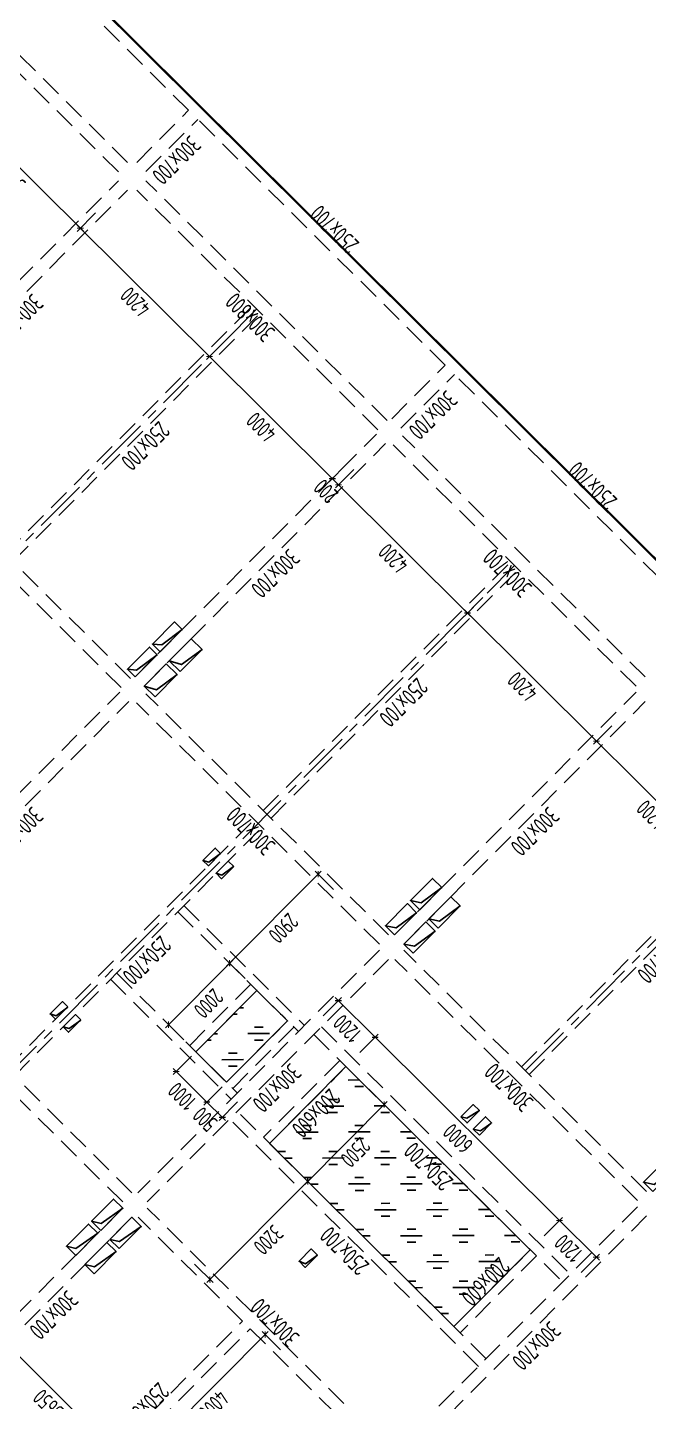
# Model space of a CAD drawing. Extents: x 517450926 to 520131079, y 3499134486 to 3500888201.
# Drawn here: x 518508403 to 518522735, y 3500326482 to 3500358214 of the extents above; entities that cross this region are included whole.
import ezdxf
from ezdxf.enums import TextEntityAlignment as Align

# ---------------------------------------------------------------- set-up
doc = ezdxf.new("R2010")
doc.units = 0
doc.header["$LTSCALE"] = 1000
doc.header["$MEASUREMENT"] = 0
doc.linetypes.add('CENTER', pattern=[2, 1.25, -0.25, 0.25, -0.25])
doc.linetypes.add('DASHED', pattern=[0.75, 0.5, -0.25])
doc.layers.get('0').update_dxf_attribs({"linetype": 'CONTINUOUS'})
doc.layers.get('Defpoints').update_dxf_attribs({"color": 2, "linetype": 'CONTINUOUS'})
for name, color, linetype in [('S_AXIS', 8, 'CENTER'), ('S_AXIS_DIMS', 3, 'CONTINUOUS'), ('S_BEAM', 4, 'DASHED'), ('S_BEAM_SECD_TEXT_HORZ', 9, 'CONTINUOUS'), ('S_BEAM_TEXT_HORZ', 7, 'CONTINUOUS'), ('S_BEAM_TEXT_VERT', 41, 'CONTINUOUS'), ('S_FLOR_ENHN', 91, 'DASHED'), ('S_HOLE', 201, 'CONTINUOUS'), ('S_PLAN_HACH', 254, 'CONTINUOUS')]:
    doc.layers.add(name, color=color, linetype=linetype)
doc.styles.add('TH-STYLE3', font='tssdeng.shx', dxfattribs={"width": 0.7, "bigfont": 'tssdchn.shx'})
doc.styles.add('样式 1', font='Tssdeng.shx', dxfattribs={"width": 0.7, "bigfont": 'Tssdchn.shx'})
doc.dimstyles.new('TSSD_100_100', dxfattribs={"dimtxt": 375, "dimasz": 100, "dimexe": 100, "dimexo": 0, "dimgap": 125, "dimtad": 1, "dimdec": 1, "dimdsep": 46, "dimtxsty": 'TH-STYLE3', "dimblk": 'ARCHTICK', "dimcen": -100, "dimdle": 100, "dimclrt": 7, "dimadec": 0, "dimazin": 0, "dimtfac": 1, "dimtdec": 1, "dimtix": 1, "dimtmove": 2, "dimatfit": 3, "dimldrblk": 'ARCHTICK', "dimfxl": 0, "dimtolj": 1, "dimtzin": 0, "dimarcsym": 0})

# ---------------------------------------------------------------- blocks, each defined once
blk = doc.blocks.new('_ArchTick')
at = {"color": 0, "const_width": 0.25}
blk.add_lwpolyline([(-0.53, -0.53), (0.53, 0.53)], dxfattribs=at)
blk = doc.blocks.new('*D224')
at = {"layer": 'Defpoints', "color": 0, "transparency": 16777216}
for p in [(518522554, 3500342754), (518521535, 3500341730), (518525602, 3500339863)]:
    blk.add_point(p, dxfattribs=at)
at = {"layer": 'S_AXIS_DIMS', "color": 0, "lineweight": -2, "transparency": 16777216}
for p, q in [((518521888, 3500342085), (518521465, 3500341659)), ((518524584, 3500338698), (518521465, 3500341801)), ((518524866, 3500339123), (518524443, 3500338698))]:
    blk.add_line(p, q, dxfattribs=at)
at = {"layer": 'S_AXIS_DIMS', "color": 0, "lineweight": -2, "transparency": 16777216, "xscale": 100, "yscale": 100, "zscale": 100}
for p, rotation in [((518521535, 3500341730), 135.1572922653654), ((518524513, 3500338769), 315.1572922653654)]:
    blk.add_blockref('_ArchTick', p, dxfattribs=dict(at, rotation=rotation))
at = {"layer": 'S_AXIS_DIMS', "color": 7, "transparency": 16777216, "insert": (518522804, 3500340028), "char_height": 375, "attachment_point": 5, "rotation": 135.1573, "style": 'TH-STYLE3'}
blk.add_mtext('\\A1;4200', dxfattribs=at)
blk = doc.blocks.new('*D225')
at = {"layer": 'Defpoints', "color": 0, "transparency": 16777216}
for p in [(518519646, 3500345787), (518518557, 3500344692), (518522554, 3500342754)]:
    blk.add_point(p, dxfattribs=at)
at = {"layer": 'S_AXIS_DIMS', "color": 0, "lineweight": -2, "transparency": 16777216}
for p, q in [((518518910, 3500345047), (518518487, 3500344621)), ((518521606, 3500341660), (518518487, 3500344763)), ((518521888, 3500342085), (518521465, 3500341659))]:
    blk.add_line(p, q, dxfattribs=at)
at = {"layer": 'S_AXIS_DIMS', "color": 0, "lineweight": -2, "transparency": 16777216, "xscale": 100, "yscale": 100, "zscale": 100}
for p, rotation in [((518518557, 3500344692), 135.1572922653654), ((518521535, 3500341730), 315.1572922653654)]:
    blk.add_blockref('_ArchTick', p, dxfattribs=dict(at, rotation=rotation))
at = {"layer": 'S_AXIS_DIMS', "color": 7, "transparency": 16777216, "insert": (518519826, 3500342990), "char_height": 375, "attachment_point": 5, "rotation": 135.1573, "style": 'TH-STYLE3'}
blk.add_mtext('\\A1;4200', dxfattribs=at)
blk = doc.blocks.new('*D226')
at = {"layer": 'Defpoints', "color": 0, "transparency": 16777216}
for p in [(518516598, 3500348678), (518515579, 3500347654), (518519646, 3500345787)]:
    blk.add_point(p, dxfattribs=at)
at = {"layer": 'S_AXIS_DIMS', "color": 0, "lineweight": -2, "transparency": 16777216}
for p, q in [((518515932, 3500348008), (518515509, 3500347583)), ((518518628, 3500344622), (518515509, 3500347724)), ((518518910, 3500345047), (518518487, 3500344621))]:
    blk.add_line(p, q, dxfattribs=at)
at = {"layer": 'S_AXIS_DIMS', "color": 0, "lineweight": -2, "transparency": 16777216, "xscale": 100, "yscale": 100, "zscale": 100}
for p, rotation in [((518515579, 3500347654), 135.1572922653654), ((518518557, 3500344692), 315.1572922653654)]:
    blk.add_blockref('_ArchTick', p, dxfattribs=dict(at, rotation=rotation))
at = {"layer": 'S_AXIS_DIMS', "color": 7, "transparency": 16777216, "insert": (518516848, 3500345951), "char_height": 375, "attachment_point": 5, "rotation": 135.1573, "style": 'TH-STYLE3'}
blk.add_mtext('\\A1;4200', dxfattribs=at)
blk = doc.blocks.new('*D227')
at = {"layer": 'Defpoints', "color": 0, "transparency": 16777216}
for p in [(518516456, 3500348819), (518516598, 3500348678), (518515438, 3500347795)]:
    blk.add_point(p, dxfattribs=at)
at = {"layer": 'S_AXIS_DIMS', "color": 0, "lineweight": -2, "transparency": 16777216}
for p, q in [((518515790, 3500348149), (518515367, 3500347724)), ((518515438, 3500347795), (518515367, 3500347865)), ((518515579, 3500347654), (518515438, 3500347795)), ((518515932, 3500348008), (518515509, 3500347583)), ((518515579, 3500347654), (518515650, 3500347583))]:
    blk.add_line(p, q, dxfattribs=at)
at = {"layer": 'S_AXIS_DIMS', "color": 0, "lineweight": -2, "transparency": 16777216, "xscale": 100, "yscale": 100, "zscale": 100}
for p, rotation in [((518515438, 3500347795), 315.1572922653654), ((518515579, 3500347654), 135.1572922653654)]:
    blk.add_blockref('_ArchTick', p, dxfattribs=dict(at, rotation=rotation))
at = {"layer": 'S_AXIS_DIMS', "color": 7, "transparency": 16777216, "insert": (518515288, 3500347503), "char_height": 375, "attachment_point": 5, "rotation": 135.1573, "style": 'TH-STYLE3'}
blk.add_mtext('\\A1;200', dxfattribs=at)
blk = doc.blocks.new('*D228')
at = {"layer": 'Defpoints', "color": 0, "transparency": 16777216}
for p in [(518513690, 3500351710), (518512602, 3500350615), (518516456, 3500348819)]:
    blk.add_point(p, dxfattribs=at)
at = {"layer": 'S_AXIS_DIMS', "color": 0, "lineweight": -2, "transparency": 16777216}
for p, q in [((518512954, 3500350970), (518512531, 3500350544)), ((518515509, 3500347724), (518512531, 3500350686)), ((518515790, 3500348149), (518515367, 3500347724))]:
    blk.add_line(p, q, dxfattribs=at)
at = {"layer": 'S_AXIS_DIMS', "color": 0, "lineweight": -2, "transparency": 16777216, "xscale": 100, "yscale": 100, "zscale": 100}
for p, rotation in [((518512602, 3500350615), 135.1572922653654), ((518515438, 3500347795), 315.1572922653654)]:
    blk.add_blockref('_ArchTick', p, dxfattribs=dict(at, rotation=rotation))
at = {"layer": 'S_AXIS_DIMS', "color": 7, "transparency": 16777216, "insert": (518513799, 3500348983), "char_height": 375, "attachment_point": 5, "rotation": 135.1573, "style": 'TH-STYLE3'}
blk.add_mtext('\\A1;4000', dxfattribs=at)
blk = doc.blocks.new('*D229')
at = {"layer": 'Defpoints', "color": 0, "transparency": 16777216}
for p in [(518510606, 3500354565), (518509624, 3500353577), (518513690, 3500351710)]:
    blk.add_point(p, dxfattribs=at)
at = {"layer": 'S_AXIS_DIMS', "color": 0, "lineweight": -2, "transparency": 16777216}
for p, q in [((518509976, 3500353932), (518509553, 3500353506)), ((518512672, 3500350545), (518509553, 3500353648)), ((518512954, 3500350970), (518512531, 3500350544))]:
    blk.add_line(p, q, dxfattribs=at)
at = {"layer": 'S_AXIS_DIMS', "color": 0, "lineweight": -2, "transparency": 16777216, "xscale": 100, "yscale": 100, "zscale": 100}
for p, rotation in [((518509624, 3500353577), 135.1572922653654), ((518512602, 3500350615), 315.1572922653654)]:
    blk.add_blockref('_ArchTick', p, dxfattribs=dict(at, rotation=rotation))
at = {"layer": 'S_AXIS_DIMS', "color": 7, "transparency": 16777216, "insert": (518510892, 3500351875), "char_height": 375, "attachment_point": 5, "rotation": 135.1573, "style": 'TH-STYLE3'}
blk.add_mtext('\\A1;4200', dxfattribs=at)
blk = doc.blocks.new('*D230')
at = {"layer": 'Defpoints', "color": 0, "transparency": 16777216}
for p in [(518507912, 3500357457), (518506823, 3500356362), (518510606, 3500354565)]:
    blk.add_point(p, dxfattribs=at)
at = {"layer": 'S_AXIS_DIMS', "color": 0, "lineweight": -2, "transparency": 16777216}
for p, q in [((518507175, 3500356717), (518506752, 3500356292)), ((518509694, 3500353507), (518506752, 3500356433)), ((518509976, 3500353932), (518509553, 3500353506))]:
    blk.add_line(p, q, dxfattribs=at)
at = {"layer": 'S_AXIS_DIMS', "color": 0, "lineweight": -2, "transparency": 16777216, "xscale": 100, "yscale": 100, "zscale": 100}
for p, rotation in [((518506823, 3500356362), 135.1572922653654), ((518509624, 3500353577), 315.1572922653654)]:
    blk.add_blockref('_ArchTick', p, dxfattribs=dict(at, rotation=rotation))
at = {"layer": 'S_AXIS_DIMS', "color": 7, "transparency": 16777216, "insert": (518508003, 3500354748), "char_height": 375, "attachment_point": 5, "rotation": 135.1573, "style": 'TH-STYLE3'}
blk.add_mtext('\\A1;3950', dxfattribs=at)
blk = doc.blocks.new('*D241')
at = {"layer": 'Defpoints', "color": 0, "transparency": 16777216}
for p in [(518514287, 3500332147), (518512031, 3500329878), (518512614, 3500329299)]:
    blk.add_point(p, dxfattribs=at)
at = {"layer": 'S_AXIS_DIMS', "color": 0, "lineweight": -2, "transparency": 16777216}
for p, q in [((518514516, 3500331920), (518514941, 3500331497)), ((518514941, 3500331638), (518512543, 3500329228)), ((518512259, 3500329651), (518512685, 3500329228))]:
    blk.add_line(p, q, dxfattribs=at)
at = {"layer": 'S_AXIS_DIMS', "color": 0, "lineweight": -2, "transparency": 16777216, "xscale": 100, "yscale": 100, "zscale": 100}
for p, rotation in [((518514870, 3500331567), 45.15729226536535), ((518512614, 3500329299), 225.1572922653654)]:
    blk.add_blockref('_ArchTick', p, dxfattribs=dict(at, rotation=rotation))
at = {"layer": 'S_AXIS_DIMS', "color": 7, "transparency": 16777216, "insert": (518513963, 3500330213), "char_height": 375, "attachment_point": 5, "rotation": 225.1573, "style": 'TH-STYLE3'}
blk.add_mtext('\\A1;3200', dxfattribs=at)
blk = doc.blocks.new('*D278')
at = {"layer": 'Defpoints', "color": 0, "transparency": 16777216}
for p in [(518518784, 3500350876), (518493334, 3500336844), (518500733, 3500333657), (518500307, 3500332652), (518497398, 3500329372)]:
    blk.add_point(p, dxfattribs=at)
at = {"layer": 'S_AXIS_DIMS', "color": 0, "lineweight": -2, "transparency": 16777216}
blk.add_arc((518500528, 3500332519), 1156, 45.1573, 148.9904, dxfattribs=at)
at = {"layer": 'S_AXIS_DIMS', "color": 0, "lineweight": -2, "transparency": 16777216, "xscale": 100, "yscale": 100, "zscale": 100}
for p, rotation in [((518499537, 3500333115), 238.9904039051515), ((518501343, 3500333339), 315.1572922622614)]:
    blk.add_blockref('_ArchTick', p, dxfattribs=dict(at, rotation=rotation))
at = {"layer": 'S_AXIS_DIMS', "color": 7, "transparency": 16777216, "insert": (518500424, 3500333357), "char_height": 375, "attachment_point": 5, "rotation": 187.0738, "style": 'TH-STYLE3'}
blk.add_mtext('\\A1;104°', dxfattribs=at)
blk = doc.blocks.new('*D305')
at = {"layer": 'Defpoints', "color": 0, "transparency": 16777216}
for p in [(518520682, 3500330662), (518520008, 3500329984), (518520859, 3500329138)]:
    blk.add_point(p, dxfattribs=at)
at = {"layer": 'S_AXIS_DIMS', "color": 0, "lineweight": -2, "transparency": 16777216}
for p, q in [((518520330, 3500330308), (518520753, 3500330733)), ((518521604, 3500329745), (518520611, 3500330733)), ((518521181, 3500329461), (518521604, 3500329887))]:
    blk.add_line(p, q, dxfattribs=at)
at = {"layer": 'S_AXIS_DIMS', "color": 0, "lineweight": -2, "transparency": 16777216, "xscale": 100, "yscale": 100, "zscale": 100}
for p, rotation in [((518520682, 3500330662), 135.1572922659514), ((518521533, 3500329816), 315.1572922659514)]:
    blk.add_blockref('_ArchTick', p, dxfattribs=dict(at, rotation=rotation))
at = {"layer": 'S_AXIS_DIMS', "color": 7, "transparency": 16777216, "insert": (518520887, 3500330017), "char_height": 375, "attachment_point": 5, "rotation": 135.1573, "style": 'TH-STYLE3'}
blk.add_mtext('\\A1;1200', dxfattribs=at)
blk = doc.blocks.new('*D306')
at = {"layer": 'Defpoints', "color": 0, "transparency": 16777216}
for p in [(518516428, 3500334893), (518515754, 3500334215), (518520008, 3500329984)]:
    blk.add_point(p, dxfattribs=at)
at = {"layer": 'S_AXIS_DIMS', "color": 0, "lineweight": -2, "transparency": 16777216}
for p, q in [((518516076, 3500334539), (518516499, 3500334964)), ((518520753, 3500330592), (518516357, 3500334964)), ((518520330, 3500330308), (518520753, 3500330733))]:
    blk.add_line(p, q, dxfattribs=at)
at = {"layer": 'S_AXIS_DIMS', "color": 0, "lineweight": -2, "transparency": 16777216, "xscale": 100, "yscale": 100, "zscale": 100}
for p, rotation in [((518516428, 3500334893), 135.1572922659514), ((518520682, 3500330662), 315.1572922659514)]:
    blk.add_blockref('_ArchTick', p, dxfattribs=dict(at, rotation=rotation))
at = {"layer": 'S_AXIS_DIMS', "color": 7, "transparency": 16777216, "insert": (518518335, 3500332556), "char_height": 375, "attachment_point": 5, "rotation": 135.1573, "style": 'TH-STYLE3'}
blk.add_mtext('\\A1;6000', dxfattribs=at)
blk = doc.blocks.new('*D307')
at = {"layer": 'Defpoints', "color": 0, "transparency": 16777216}
for p in [(518515577, 3500335739), (518514903, 3500335061), (518515754, 3500334215)]:
    blk.add_point(p, dxfattribs=at)
at = {"layer": 'S_AXIS_DIMS', "color": 0, "lineweight": -2, "transparency": 16777216}
for p, q in [((518515225, 3500335385), (518515648, 3500335810)), ((518516499, 3500334823), (518515506, 3500335810)), ((518516076, 3500334539), (518516499, 3500334964))]:
    blk.add_line(p, q, dxfattribs=at)
at = {"layer": 'S_AXIS_DIMS', "color": 0, "lineweight": -2, "transparency": 16777216, "xscale": 100, "yscale": 100, "zscale": 100}
for p, rotation in [((518515577, 3500335739), 135.1572922659514), ((518516428, 3500334893), 315.1572922659514)]:
    blk.add_blockref('_ArchTick', p, dxfattribs=dict(at, rotation=rotation))
at = {"layer": 'S_AXIS_DIMS', "color": 7, "transparency": 16777216, "insert": (518515782, 3500335095), "char_height": 375, "attachment_point": 5, "rotation": 135.1573, "style": 'TH-STYLE3'}
blk.add_mtext('\\A1;1200', dxfattribs=at)
blk = doc.blocks.new('*D308')
at = {"layer": 'Defpoints', "color": 0, "transparency": 16777216}
for p in [(518516050, 3500333920), (518514287, 3500332147), (518514870, 3500331567)]:
    blk.add_point(p, dxfattribs=at)
at = {"layer": 'S_AXIS_DIMS', "color": 0, "lineweight": -2, "transparency": 16777216}
for p, q in [((518516279, 3500333693), (518516704, 3500333270)), ((518516704, 3500333411), (518514800, 3500331497)), ((518514516, 3500331920), (518514941, 3500331497))]:
    blk.add_line(p, q, dxfattribs=at)
at = {"layer": 'S_AXIS_DIMS', "color": 0, "lineweight": -2, "transparency": 16777216, "xscale": 100, "yscale": 100, "zscale": 100}
for p, rotation in [((518516633, 3500333340), 45.15729226536535), ((518514870, 3500331567), 225.1572922653654)]:
    blk.add_blockref('_ArchTick', p, dxfattribs=dict(at, rotation=rotation))
at = {"layer": 'S_AXIS_DIMS', "color": 7, "transparency": 16777216, "insert": (518515973, 3500332233), "char_height": 375, "attachment_point": 5, "rotation": 225.1573, "style": 'TH-STYLE3'}
blk.add_mtext('\\A1;2500', dxfattribs=at)
blk = doc.blocks.new('*D314')
at = {"layer": 'Defpoints', "color": 0, "transparency": 16777216}
for p in [(518507806, 3500327926), (518507357, 3500327474), (518509945, 3500324900)]:
    blk.add_point(p, dxfattribs=at)
at = {"layer": 'S_AXIS_DIMS', "color": 0, "lineweight": -2, "transparency": 16777216}
for p, q in [((518507454, 3500327571), (518507877, 3500327996)), ((518510465, 3500325281), (518507735, 3500327996)), ((518510042, 3500324997), (518510465, 3500325423))]:
    blk.add_line(p, q, dxfattribs=at)
at = {"layer": 'S_AXIS_DIMS', "color": 0, "lineweight": -2, "transparency": 16777216, "xscale": 100, "yscale": 100, "zscale": 100}
for p, rotation in [((518507806, 3500327926), 135.1572922659514), ((518510394, 3500325352), 315.1572922659514)]:
    blk.add_blockref('_ArchTick', p, dxfattribs=dict(at, rotation=rotation))
at = {"layer": 'S_AXIS_DIMS', "color": 7, "transparency": 16777216, "insert": (518508880, 3500326417), "char_height": 375, "attachment_point": 5, "rotation": 135.1573, "style": 'TH-STYLE3'}
blk.add_mtext('\\A1;3650', dxfattribs=at)
blk = doc.blocks.new('*D315')
at = {"layer": 'Defpoints', "color": 0, "transparency": 16777216}
for p in [(518514368, 3500327554), (518511070, 3500325192), (518511547, 3500324718)]:
    blk.add_point(p, dxfattribs=at)
at = {"layer": 'S_AXIS_DIMS', "color": 0, "lineweight": -2, "transparency": 16777216}
for p, q in [((518513961, 3500328100), (518510999, 3500325122)), ((518514245, 3500327676), (518513820, 3500328099)), ((518511424, 3500324840), (518510999, 3500325263))]:
    blk.add_line(p, q, dxfattribs=at)
at = {"layer": 'S_AXIS_DIMS', "color": 0, "lineweight": -2, "transparency": 16777216, "xscale": 100, "yscale": 100, "zscale": 100}
for p, rotation in [((518513891, 3500328029), 45.15729226595135), ((518511070, 3500325192), 225.1572922659514)]:
    blk.add_blockref('_ArchTick', p, dxfattribs=dict(at, rotation=rotation))
at = {"layer": 'S_AXIS_DIMS', "color": 7, "transparency": 16777216, "insert": (518512702, 3500326390), "char_height": 375, "attachment_point": 5, "rotation": 225.1573, "style": 'TH-STYLE3'}
blk.add_mtext('\\A1;4000', dxfattribs=at)
blk = doc.blocks.new('*D317')
at = {"layer": 'Defpoints', "color": 0, "transparency": 16777216}
for p in [(518512915, 3500333771), (518512543, 3500333398), (518513269, 3500333418)]:
    blk.add_point(p, dxfattribs=at)
at = {"layer": 'S_AXIS_DIMS', "color": 0, "lineweight": -2, "transparency": 16777216}
for p, q in [((518512896, 3500333752), (518512473, 3500333327)), ((518512543, 3500333398), (518512473, 3500333468)), ((518512898, 3500333045), (518512543, 3500333398)), ((518513251, 3500333400), (518512827, 3500332974)), ((518512898, 3500333045), (518512969, 3500332975))]:
    blk.add_line(p, q, dxfattribs=at)
at = {"layer": 'S_AXIS_DIMS', "color": 0, "lineweight": -2, "transparency": 16777216, "xscale": 100, "yscale": 100, "zscale": 100}
for p, rotation in [((518512543, 3500333398), 315.1572922659514), ((518512898, 3500333045), 135.1572922659513)]:
    blk.add_blockref('_ArchTick', p, dxfattribs=dict(at, rotation=rotation))
at = {"layer": 'S_AXIS_DIMS', "color": 7, "transparency": 16777216, "insert": (518512500, 3500333000), "char_height": 375, "attachment_point": 5, "rotation": 135.1573, "style": 'TH-STYLE3'}
blk.add_mtext('\\A1;500', dxfattribs=at)
blk = doc.blocks.new('*D318')
at = {"layer": 'Defpoints', "color": 0, "transparency": 16777216}
for p in [(518512206, 3500334476), (518511834, 3500334103), (518512915, 3500333771)]:
    blk.add_point(p, dxfattribs=at)
at = {"layer": 'S_AXIS_DIMS', "color": 0, "lineweight": -2, "transparency": 16777216}
for p, q in [((518512187, 3500334458), (518511764, 3500334032)), ((518512614, 3500333327), (518511763, 3500334174)), ((518512896, 3500333752), (518512473, 3500333327))]:
    blk.add_line(p, q, dxfattribs=at)
at = {"layer": 'S_AXIS_DIMS', "color": 0, "lineweight": -2, "transparency": 16777216, "xscale": 100, "yscale": 100, "zscale": 100}
for p, rotation in [((518511834, 3500334103), 135.1572922659514), ((518512543, 3500333398), 315.1572922659514)]:
    blk.add_blockref('_ArchTick', p, dxfattribs=dict(at, rotation=rotation))
at = {"layer": 'S_AXIS_DIMS', "color": 7, "transparency": 16777216, "insert": (518511969, 3500333529), "char_height": 375, "attachment_point": 5, "rotation": 135.1573, "style": 'TH-STYLE3'}
blk.add_mtext('\\A1;1000', dxfattribs=at)
blk = doc.blocks.new('*D319')
at = {"layer": 'Defpoints', "color": 0, "transparency": 16777216}
for p in [(518515712, 3500338064), (518513068, 3500336604), (518513667, 3500336008)]:
    blk.add_point(p, dxfattribs=at)
at = {"layer": 'S_AXIS_DIMS', "color": 0, "lineweight": -2, "transparency": 16777216}
for p, q in [((518515183, 3500338731), (518512997, 3500336533)), ((518515468, 3500338307), (518515042, 3500338730)), ((518513423, 3500336251), (518512997, 3500336674))]:
    blk.add_line(p, q, dxfattribs=at)
at = {"layer": 'S_AXIS_DIMS', "color": 0, "lineweight": -2, "transparency": 16777216, "xscale": 100, "yscale": 100, "zscale": 100}
for p, rotation in [((518515113, 3500338660), 45.15729226595135), ((518513068, 3500336604), 225.1572922659514)]:
    blk.add_blockref('_ArchTick', p, dxfattribs=dict(at, rotation=rotation))
at = {"layer": 'S_AXIS_DIMS', "color": 7, "transparency": 16777216, "insert": (518514312, 3500337411), "char_height": 375, "attachment_point": 5, "rotation": 225.1573, "style": 'TH-STYLE3'}
blk.add_mtext('\\A1;2900', dxfattribs=at)
blk = doc.blocks.new('*D320')
at = {"layer": 'Defpoints', "color": 0, "transparency": 16777216}
for p in [(518513667, 3500336008), (518511658, 3500335185), (518512257, 3500334590)]:
    blk.add_point(p, dxfattribs=at)
at = {"layer": 'S_AXIS_DIMS', "color": 0, "lineweight": -2, "transparency": 16777216}
for p, q in [((518513139, 3500336674), (518511587, 3500335115)), ((518513423, 3500336251), (518512997, 3500336674)), ((518512012, 3500334833), (518511587, 3500335256))]:
    blk.add_line(p, q, dxfattribs=at)
at = {"layer": 'S_AXIS_DIMS', "color": 0, "lineweight": -2, "transparency": 16777216, "xscale": 100, "yscale": 100, "zscale": 100}
for p, rotation in [((518513068, 3500336604), 45.15729226595136), ((518511658, 3500335185), 225.1572922659514)]:
    blk.add_blockref('_ArchTick', p, dxfattribs=dict(at, rotation=rotation))
at = {"layer": 'S_AXIS_DIMS', "color": 7, "transparency": 16777216, "insert": (518512584, 3500335674), "char_height": 375, "attachment_point": 5, "rotation": 225.1573, "style": 'TH-STYLE3'}
blk.add_mtext('\\A1;2000', dxfattribs=at)

msp = doc.modelspace()

# ---------------------------------------------------------------- hatches: boundary and pattern name
at = {"layer": 'S_PLAN_HACH', "transparency": 33554559}
h = msp.add_hatch(dxfattribs=at)
h.set_pattern_fill('GOST_GLASS', color=256, scale=100)
h.set_pattern_definition([(180.1573, (518588767.5, 3500197183), (-601.645, 598.3506), [500, -700]), (180.1573, (518588617.1, 3500197332.6), (-601.645, 598.3506), [200, -1000]), (180.1573, (518588617.94, 3500197032.6), (-601.645, 598.3506), [200, -1000])])
h.paths.add_polyline_path([(518512996.7799, 3500333853.7061), (518512287.7346, 3500334558.869), (518513698.0604, 3500335976.9596), (518514407.1057, 3500335271.7967)])
h = msp.add_hatch(dxfattribs=at)
h.set_pattern_fill('GOST_GLASS', color=256, scale=100)
h.set_pattern_definition([(180.1573, (518630193.4, 3500156019.2), (-601.6449, 598.3506), [500, -700]), (180.1573, (518630043, 3500156168.8), (-601.6449, 598.3506), [200, -1000]), (180.1573, (518630043.8, 3500155868.8), (-601.6449, 598.3506), [200, -1000])])
h.paths.add_polyline_path([(518518244.8927, 3500328211.2253), (518513990.6209, 3500332442.2028), (518515753.5282, 3500334214.8161), (518520007.8, 3500329983.8386)])

# ---------------------------------------------------------------- linework, layer by layer
at = {"layer": 'S_AXIS'}
for p, q in [((518496025.9058, 3500333948.5256), (518513690.2369, 3500351710.1106)), ((518503497.9866, 3500329549.6044), (518519646.2175, 3500345786.742)), ((518519890.3784, 3500334120.1065), (518525602.1981, 3500339863.3735))]:
    msp.add_line(p, q, dxfattribs=at)
at = {"layer": 'S_BEAM', "linetype": 'Continuous'}
msp.add_line((518536405.8214, 3500332503.7387), (518500492.6763, 3500368220.2407), dxfattribs=at)
at = {"layer": 'S_BEAM'}
for p, q in [((518512121.99, 3500356302.0167), (518506768.7161, 3500361625.9786)), ((518510711.0818, 3500355096.0573), (518505605.9738, 3500360173.2122)), ((518510499.533, 3500354883.3437), (518505394.4249, 3500359960.4986)), ((518510923.2131, 3500355096.6397), (518512121.99, 3500356302.0167)), ((518511135.9267, 3500354885.0908), (518512334.7036, 3500356090.4678)), ((518518042.5184, 3500350413.9063), (518512334.7036, 3500356090.4678)), ((518504999.8445, 3500349140.659), (518510500.1153, 3500354671.2125)), ((518505212.5581, 3500348929.1102), (518510712.8289, 3500354459.6636)), ((518516490.9658, 3500348924.717), (518510924.9601, 3500354460.246)), ((518516702.5147, 3500349137.4306), (518511136.509, 3500354672.9596)), ((518507889.7865, 3500346054.9889), (518513601.6062, 3500351798.2559)), ((518508067.0479, 3500345878.6982), (518513778.8675, 3500351621.9652)), ((518516808.4833, 3500349173.077), (518518042.5184, 3500350413.9063)), ((518517021.1969, 3500348961.5281), (518518255.232, 3500350202.3574)), ((518524033.9513, 3500344455.2796), (518518255.232, 3500350202.3574)), ((518510779.1462, 3500343181.45), (518505177.6882, 3500348752.2371)), ((518510885.1147, 3500343217.0964), (518516455.9018, 3500348818.5543)), ((518522658.4953, 3500343214.0621), (518517057.0374, 3500348784.8492)), ((518510567.5973, 3500342968.7364), (518504966.1393, 3500348539.5235)), ((518511097.8283, 3500343005.5475), (518516668.6154, 3500348607.0055)), ((518522446.9465, 3500343001.3485), (518516845.4885, 3500348572.1356)), ((518513845.7671, 3500340131.6204), (518519557.5868, 3500345874.8874)), ((518514023.0285, 3500339955.3296), (518519734.8481, 3500345698.5967)), ((518504961.7462, 3500337261.1158), (518510532.5333, 3500342862.5737)), ((518516735.1268, 3500337258.0815), (518511133.6688, 3500342828.8686)), ((518516876.5476, 3500337258.4697), (518522447.3347, 3500342859.9277)), ((518505174.4598, 3500337049.5669), (518510745.2468, 3500342651.0249)), ((518516523.5779, 3500337045.3679), (518510922.1199, 3500342616.155)), ((518517089.2612, 3500337046.9208), (518522660.0483, 3500342648.3788)), ((518507922.3986, 3500334175.6398), (518513634.2183, 3500339918.9068)), ((518519801.7478, 3500334208.2518), (518525513.5674, 3500339951.5189)), ((518508099.6599, 3500333999.349), (518513811.4796, 3500339742.6161)), ((518519979.0091, 3500334031.9611), (518525690.8288, 3500339775.2281)), ((518512013.3141, 3500337934.5505), (518514796.317, 3500335166.786)), ((518511872.2815, 3500337792.7414), (518514655.2844, 3500335024.9769)), ((518510600.2094, 3500331089.3873), (518504998.7514, 3500336660.1743)), ((518510811.7582, 3500331302.1009), (518505210.3003, 3500336872.8879)), ((518516523.9662, 3500336903.947), (518510953.1791, 3500331302.4891)), ((518516736.6797, 3500336692.3982), (518511165.8927, 3500331090.9402)), ((518522479.5585, 3500331121.9993), (518516878.1006, 3500336692.7864)), ((518522691.1074, 3500331334.7129), (518517089.6494, 3500336905.5)), ((518510461.9557, 3500336374.6508), (518513244.9585, 3500333606.8863)), ((518510320.9231, 3500336232.8417), (518513103.926, 3500333465.0773)), ((518512145.9255, 3500334699.9016), (518513556.2514, 3500336117.9922)), ((518512287.7346, 3500334558.869), (518513698.0604, 3500335976.9597)), ((518512996.7799, 3500333853.7061), (518514407.1057, 3500335271.7967)), ((518513138.5889, 3500333712.6735), (518514548.9148, 3500335130.7641)), ((518515185.3213, 3500335132.4985), (518520928.5883, 3500329420.6788)), ((518515009.0306, 3500334955.2372), (518520752.2976, 3500329243.4175)), ((518515611.7191, 3500334355.8487), (518513848.8118, 3500332583.2354)), ((518515753.5282, 3500334214.8161), (518513990.6209, 3500332442.2028)), ((518518989.3903, 3500327470.8042), (518513246.1233, 3500333182.6239)), ((518518813.0996, 3500327293.5429), (518513069.8326, 3500333005.3626)), ((518510600.5976, 3500330947.9664), (518506510.6527, 3500326835.5036)), ((518516767.7389, 3500325378.7323), (518511166.2809, 3500330949.5194)), ((518522479.9468, 3500330980.5785), (518516909.1597, 3500325379.1205)), ((518510813.3112, 3500330736.4176), (518506723.3662, 3500326623.9547)), ((518516556.19, 3500325166.0187), (518510954.732, 3500330736.8058)), ((518522692.6604, 3500330769.0296), (518517121.8733, 3500325167.5717)), ((518520007.8, 3500329983.8386), (518518244.8927, 3500328211.2253)), ((518520149.6091, 3500329842.806), (518518386.7018, 3500328070.1927)), ((518509063.9923, 3500324014.0754), (518513365.4861, 3500328339.2519)), ((518509241.2536, 3500323837.7847), (518513542.7474, 3500328162.9611))]:
    msp.add_line(p, q, dxfattribs=at)
at = {"layer": 'S_FLOR_ENHN', "linetype": 'ByBlock', "const_width": 50}
msp.add_lwpolyline([(518517330.3899, 3500313606.9026), (518518035.5529, 3500314315.9478), (518518319.169, 3500314033.8847), (518536547.6304, 3500332362.7061), (518500492.6763, 3500368220.2407), (518492728.8326, 3500360413.6518), (518484347.5963, 3500344857.7165), (518498722.219, 3500330561.8023), (518500132.5449, 3500331979.8929), (518511193.6517, 3500320979.3513), (518510559.0051, 3500320341.2105)], close=True, dxfattribs=at)
at = {"layer": 'S_HOLE'}
for points in [[(518511463.2532, 3500343798.4179), (518511285.9437, 3500343974.7565), (518511793.8166, 3500344485.4256), (518511971.1261, 3500344309.087)], [(518511924.1895, 3500343340.1964), (518511676.0622, 3500343586.965), (518512183.9352, 3500344097.6341), (518512432.0624, 3500343850.8655)], [(518510885.1147, 3500343217.0964), (518510707.8272, 3500343393.4132), (518511215.7001, 3500343904.0823), (518511392.9876, 3500343727.7655)], [(518511345.9556, 3500342758.7789), (518511097.8283, 3500343005.5475), (518511605.7012, 3500343516.2166), (518511853.8285, 3500343269.448)], [(518512859.9975, 3500339139.4634), (518512735.4365, 3500339263.3424), (518512453.3536, 3500338979.7065), (518512577.9146, 3500338855.8275)], [(518513161.3593, 3500338839.7872), (518513036.7983, 3500338963.6662), (518512754.7154, 3500338680.0302), (518512879.2764, 3500338556.1512)], [(518517454.507, 3500337839.6545), (518517241.7887, 3500338051.208), (518517749.6616, 3500338561.8772), (518517962.3799, 3500338350.3236)], [(518516876.3905, 3500337258.3112), (518516663.6722, 3500337469.8648), (518517171.5451, 3500337980.5339), (518517384.2634, 3500337768.9803)], [(518517880.0345, 3500337416.6479), (518517667.3162, 3500337628.2015), (518518175.1891, 3500338138.8706), (518518387.9074, 3500337927.3171)], [(518517301.8006, 3500336835.2305), (518517089.0823, 3500337046.784), (518517596.9552, 3500337557.4531), (518517809.6735, 3500337345.8996)], [(518509332.7247, 3500335593.7302), (518509208.1637, 3500335717.6092), (518508926.0808, 3500335433.9732), (518509050.6418, 3500335310.0943)], [(518509634.0864, 3500335294.0539), (518509509.5254, 3500335417.9329), (518509227.4425, 3500335134.297), (518509352.0035, 3500335010.418)], [(518518407.4444, 3500333056.3668), (518518549.2534, 3500332915.3342), (518518831.3186, 3500333198.9523), (518518689.5096, 3500333339.9849)], [(518518832.8716, 3500332633.269), (518518691.0625, 3500332774.3016), (518518973.1277, 3500333057.9198), (518519114.9368, 3500332916.8871)], [(518522832.3947, 3500331334.9233), (518522619.6764, 3500331546.4769), (518523127.5493, 3500332057.146), (518523340.2676, 3500331845.5924)], [(518510096.0999, 3500330434.9842), (518509883.3898, 3500330646.5296), (518510390.7409, 3500331156.6741), (518510603.4511, 3500330945.1286)], [(518510519.1552, 3500330015.2157), (518510306.445, 3500330226.7612), (518510813.7962, 3500330736.9056), (518511026.5063, 3500330525.3601)], [(518509515.5145, 3500329856.9092), (518509302.8043, 3500330068.4547), (518509810.1554, 3500330578.5991), (518510022.8656, 3500330367.0536)], [(518509941.0167, 3500329433.8938), (518509728.3066, 3500329645.4393), (518510235.6577, 3500330155.5837), (518510448.3679, 3500329944.0382)], [(518515093.7159, 3500329864.2832), (518514951.9068, 3500330005.3158), (518514669.3873, 3500329721.2408), (518514811.1963, 3500329580.2082)]]:
    msp.add_lwpolyline(points, close=True, dxfattribs=at)
for points in [[(518511970.9871, 3500344308.9472), (518511504.4756, 3500343957.7917), (518511286.099, 3500343974.9126)], [(518511392.8321, 3500343727.6091), (518510922.163, 3500343372.273), (518510707.9825, 3500343393.5693)], [(518512431.9839, 3500343850.7865), (518511957.2495, 3500343499.3395), (518511676.2176, 3500343587.1211)], [(518511853.75, 3500343269.3691), (518511379.0156, 3500342917.922), (518511097.9836, 3500343005.7037)], [(518512858.0897, 3500339137.5451), (518512590.378, 3500338938.2087), (518512453.3536, 3500338979.7065)], [(518513159.4514, 3500338837.8688), (518512891.7397, 3500338638.5324), (518512754.7154, 3500338680.0302)], [(518517962.3014, 3500338350.2447), (518517487.567, 3500337998.7976), (518517241.944, 3500338051.3642)], [(518518387.8289, 3500337927.2381), (518517913.0945, 3500337575.791), (518517667.4715, 3500337628.3577)], [(518517384.1849, 3500337768.9014), (518516909.4505, 3500337417.4543), (518516663.8275, 3500337470.0209)], [(518517809.595, 3500337345.8206), (518517334.8606, 3500336994.3736), (518517089.2376, 3500337046.9402)], [(518509330.8169, 3500335591.8119), (518509063.1051, 3500335392.4754), (518508926.0808, 3500335433.9732)], [(518509632.1786, 3500335292.1356), (518509364.4669, 3500335092.7992), (518509227.4425, 3500335134.297)], [(518518831.3186, 3500333198.9523), (518518543.7854, 3500333028.8305), (518518408.1703, 3500333055.6449)], [(518519095.138, 3500332902.6119), (518518858.0733, 3500332731.6839), (518518691.0448, 3500332774.2838)], [(518523340.1891, 3500331845.5135), (518522865.4547, 3500331494.0664), (518522619.8317, 3500331546.633)], [(518510604.088, 3500330945.769), (518510101.4527, 3500330595.8168), (518509883.3898, 3500330646.5296)], [(518510023.5025, 3500330367.694), (518509520.8672, 3500330017.7418), (518509302.8043, 3500330068.4547)], [(518511027.1432, 3500330526.0005), (518510524.508, 3500330176.0483), (518510306.445, 3500330226.7612)], [(518510449.0048, 3500329944.6786), (518509946.3695, 3500329594.7264), (518509728.3066, 3500329645.4393)], [(518515093.7159, 3500329864.2833), (518514821.0358, 3500329663.4386), (518514669.5435, 3500329721.0855)]]:
    msp.add_lwpolyline(points, dxfattribs=at)
at = {"layer": 'S_PLAN_HACH', "transparency": 33554559}
for points in [[(518512996.7799, 3500333853.7061), (518512287.7346, 3500334558.869), (518513698.0604, 3500335976.9596), (518514407.1057, 3500335271.7967)], [(518518244.8927, 3500328211.2253), (518513990.6209, 3500332442.2028), (518515753.5282, 3500334214.8161), (518520007.8, 3500329983.8386)]]:
    msp.add_lwpolyline(points, close=True, dxfattribs=at)

# ---------------------------------------------------------------- texts
at = {"layer": 'S_BEAM_SECD_TEXT_HORZ', "linetype": 'Continuous', "width": 0.7}
for s, rotation, style, p in [('250x700', 135.15728815, 'TH-STYLE3', (518515625.6132, 3500353691.5953)), ('250x700', 225.15729781, '样式 1', (518510986.0085, 3500348687.6261)), ('250x700', 135.15728815, 'TH-STYLE3', (518521581.5938, 3500347768.2267)), ('250x700', 225.15729781, '样式 1', (518516941.9891, 3500342764.2576)), ('250x700', 225.15729781, '样式 1', (518522897.9697, 3500336840.8891)), ('250x700', 225.15729781, '样式 1', (518511018.6206, 3500336808.277)), ('200x600', 225.15729297, 'TH-STYLE3', (518514923.9438, 3500333276.9242)), ('250x700', 135.15728815, 'TH-STYLE3', (518517796.5038, 3500332050.1565)), ('250x700', 135.15728815, 'TH-STYLE3', (518515857.3058, 3500330100.2819)), ('200x600', 225.15729297, 'TH-STYLE3', (518518834.3491, 3500329387.9303)), ('250x600', 225.15729781, '样式 1', (518510970.8736, 3500326489.7113))]:
    msp.add_text(s, height=400, rotation=rotation, dxfattribs=dict(at, style=style)).set_placement(p, align=Align.CENTER)
at = {"layer": 'S_BEAM_TEXT_HORZ', "linetype": 'Continuous', "style": '样式 1', "width": 0.7}
for s, p in [('300x800', (518513679.4945, 3500351663.8574)), ('300x700', (518519617.749, 3500345758.1179)), ('300x700', (518513694.3794, 3500339802.1384)), ('300x700', (518519650.36, 3500333878.7698)), ('300x700', (518514249.2292, 3500328447.9001))]:
    msp.add_text(s, height=400, rotation=135.15728815, dxfattribs=at).set_placement(p, align=Align.CENTER)
at = {"layer": 'S_BEAM_TEXT_VERT', "linetype": 'Continuous', "style": '样式 1', "width": 0.7}
for p in [(518511699.4325, 3500355289.7445), (518508061.298, 3500351631.5796), (518517619.9609, 3500349401.6341), (518513981.8264, 3500345743.4693), (518508058.4578, 3500339787.4887), (518519973.2592, 3500339784.8425), (518514016.8913, 3500333861.6806), (518508866.9432, 3500328617.3789), (518520005.8713, 3500327905.4934)]:
    msp.add_text('300x700', height=400, rotation=225.15729781, dxfattribs=at).set_placement(p, align=Align.CENTER)

# ---------------------------------------------------------------- dimensions: what is measured, and where the dimension line sits
at = {"layer": 'S_AXIS_DIMS'}
for base, p1, p2, angle, picture, middle in [((518506822.7969, 3500356362.4554), (518510606.4721, 3500354565.438), (518507911.5267, 3500357457.1793), 135.15729227, '*D230', (518508002.7935, 3500354748.1865)), ((518509623.5168, 3500353577.0709), (518513690.2369, 3500351710.1106), (518510606.4721, 3500354565.438), 135.15729227, '*D229', (518510892.1486, 3500351874.6521)), ((518512601.5071, 3500350615.3867), (518516455.9018, 3500348818.5543), (518513690.2369, 3500351710.1106), 135.15729227, '*D228', (518513799.2343, 3500348983.4842)), ((518515437.6884, 3500347794.735), (518516597.7109, 3500348677.5218), (518516455.9018, 3500348818.5543), 135.15729227, '*D227', (518515288.2295, 3500347502.642)), ((518515579.4974, 3500347653.7024), (518519646.2175, 3500345786.742), (518516597.7109, 3500348677.5218), 135.15729227, '*D226', (518516848.1292, 3500345951.2836)), ((518518557.4877, 3500344692.0181), (518522553.6915, 3500342754.1532), (518519646.2175, 3500345786.742), 135.15729227, '*D225', (518519826.1195, 3500342989.5993)), ((518521535.4781, 3500341730.3338), (518525602.1981, 3500339863.3735), (518522553.6915, 3500342754.1532), 135.15729227, '*D224', (518522804.1098, 3500340027.9151)), ((518513068.0066, 3500336603.5636), (518515712.1417, 3500338063.9131), (518513667.1692, 3500336007.6817), 225.15729227, '*D319', (518514312.0695, 3500337411.3159)), ((518511657.6808, 3500335185.4729), (518513667.1692, 3500336007.6817), (518512256.8434, 3500334589.5911), 225.15729227, '*D320', (518512584.4204, 3500335674.1548)), ((518515577.2707, 3500335739.3226), (518515753.5282, 3500334214.8161), (518514902.6738, 3500335061.0116), 135.15729227, '*D307', (518515782.3345, 3500335094.6482)), ((518516428.1251, 3500334893.1271), (518520007.8, 3500329983.8386), (518515753.5282, 3500334214.8161), 135.15729227, '*D306', (518518334.8976, 3500332556.0617)), ((518511834.399, 3500334103.0375), (518512914.6176, 3500333771.0915), (518512205.5723, 3500334476.2544), 135.15729227, '*D318', (518511968.5582, 3500333528.8794)), ((518514870.1753, 3500331567.4644), (518516049.9916, 3500333919.9759), (518514287.0843, 3500332147.3626), 225.15729227, '*D308', (518515973.2056, 3500332233.4077)), ((518512543.4443, 3500333397.8746), (518513269.1531, 3500333418.4973), (518512914.6176, 3500333771.0915), 135.15729227, '*D317', (518512500.3486, 3500333000.0008)), ((518512613.6539, 3500329298.5194), (518514287.0843, 3500332147.3626), (518512030.563, 3500329878.4176), 225.15729227, '*D241', (518513963.4912, 3500330212.6285)), ((518520682.3969, 3500330662.1496), (518520858.6544, 3500329137.643), (518520007.8, 3500329983.8386), 135.15729227, '*D305', (518520887.4607, 3500330017.4752)), ((518511069.9168, 3500325192.4154), (518514367.8405, 3500327553.9379), (518511547.1888, 3500324717.7567), 225.15729227, '*D315', (518512701.8193, 3500326390.1426)), ((518507806.2798, 3500327925.5472), (518509945.4459, 3500324900.3821), (518507357.4305, 3500327474.2267), 135.15729227, '*D314', (518508879.924, 3500326417.0482))]:
    dim = msp.add_linear_dim(base=base, p1=p1, p2=p2, angle=angle, dimstyle='TSSD_100_100', dxfattribs=at)
    dim.commit()
    dim.dimension.update_dxf_attribs({"geometry": picture, "text_midpoint": middle})
dim = msp.add_angular_dim_2l(base=(518500733.4987, 3500333657.1707), line1=((518500307.4769, 3500332652.1272), (518493334.2882, 3500336843.6313)), line2=((518518783.716, 3500350875.5623), (518497398.1126, 3500329372.217)), dimstyle='TSSD_100_100', dxfattribs=at)
dim.commit()
dim.dimension.update_dxf_attribs({"geometry": '*D278', "text_midpoint": (518500424.263, 3500333356.634)})

doc.saveas('drawing.dxf')
